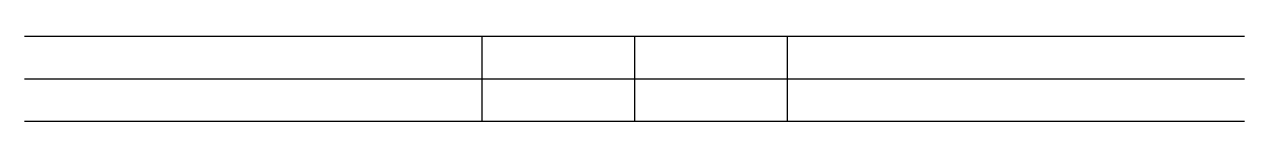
# Model space of a CAD drawing. Extents: x -1000 to 1000, y 608 to 748.
import ezdxf

# ---------------------------------------------------------------- set-up
doc = ezdxf.new("R2010")
doc.units = 0
doc.layers.get('0').update_dxf_attribs({"linetype": 'CONTINUOUS'})

msp = doc.modelspace()

# ---------------------------------------------------------------- linework, layer by layer
for p, q in [((1000, 747.5), (-1000, 747.5)), ((-250, 747.5), (-250, 607.5)), ((0, 747.5), (0, 607.5)), ((250, 747.5), (250, 607.5)), ((1000, 677.5), (-1000, 677.5)), ((1000, 607.5), (-1000, 607.5))]:
    msp.add_line(p, q)

doc.saveas('drawing.dxf')
